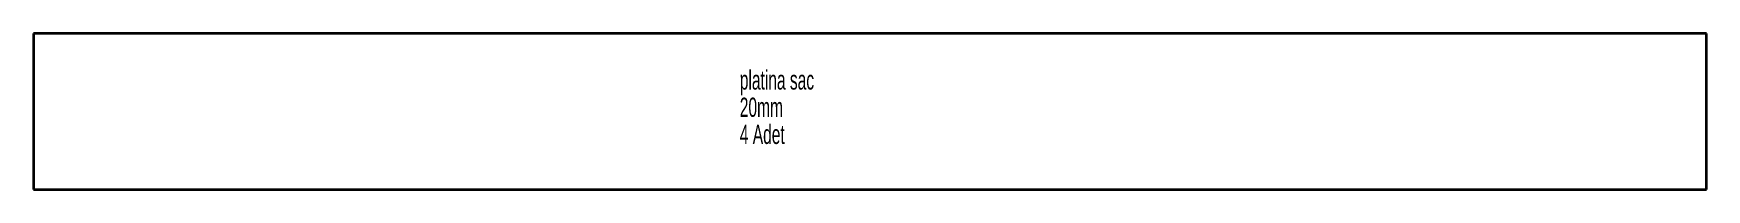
# Model space of a CAD drawing. Header units: millimetres. Extents: x -410 to 696, y 104 to 207.
import ezdxf

# ---------------------------------------------------------------- set-up
doc = ezdxf.new("R2010")
doc.units = ezdxf.units.MM
doc.styles.add('SLDTEXTSTYLE0', font='TXT', dxfattribs={"width": 0.605})

# ---------------------------------------------------------------- blocks, each defined once
blk = doc.blocks.new('SW_NOTE_0')
at = {"color": 0, "linetype": 'Continuous', "lineweight": 0, "char_height": 12.7, "attachment_point": 1, "style": 'SLDTEXTSTYLE0'}
for s, insert in [('platina sac', (0, 16.4)), ('20mm', (0, -1.6)), ('4 Adet', (0, -19.5))]:
    blk.add_mtext(s, dxfattribs=dict(at, insert=insert))

msp = doc.modelspace()

# ---------------------------------------------------------------- linework, layer by layer
at = {"color": 7, "linetype": 'Continuous', "lineweight": 35}
for p, q in [((696.2, 207.2), (-409.8, 207.2)), ((-409.8, 207.2), (-409.8, 104.2)), ((696.2, 104.2), (696.2, 207.2)), ((-409.8, 104.2), (696.2, 104.2))]:
    msp.add_line(p, q, dxfattribs=at)

# ---------------------------------------------------------------- block references
at = {"color": 7, "linetype": 'Continuous', "lineweight": 0}
msp.add_blockref('SW_NOTE_0', (57.1, 166.5), dxfattribs=at)

doc.saveas('drawing.dxf')
